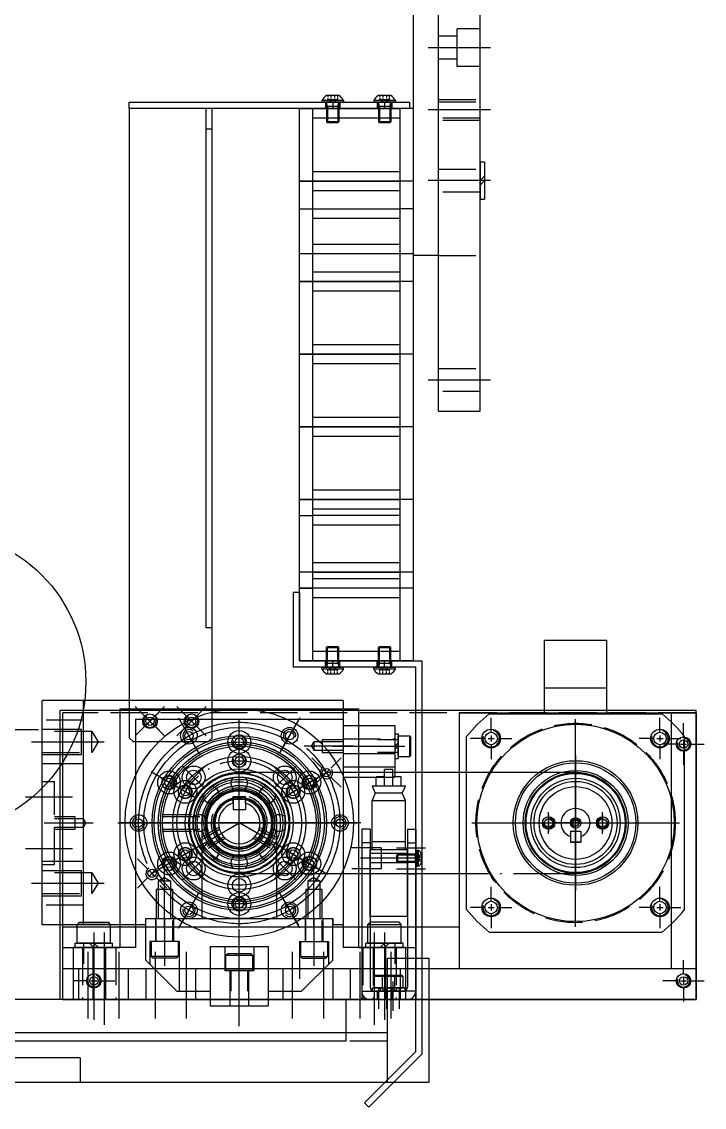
# Model space of a CAD drawing. Extents: x 109 to 2360, y -4282 to -2220.
# Drawn here: x 647 to 975, y -4211 to -3689 of the extents above; entities that cross this region are included whole.
import ezdxf

# ---------------------------------------------------------------- set-up
doc = ezdxf.new("R2010")
doc.units = 0
doc.header["$LTSCALE"] = 6
doc.header["$MEASUREMENT"] = 0
for name, pattern in [('CENTER', [22, 20, -1, 0, -1]), ('CENTERX2', [101.6, 63.5, -12.7, 12.7, -12.7]), ('DASHED', [4, 3, -1]), ('THIN', [200000, 200000, 0])]:
    doc.linetypes.add(name, pattern=pattern)
for name, color, linetype in [('032038A', 7, 'CONTINUOUS'), ('040871B', 10, 'CONTINUOUS'), ('080143', 6, 'CONTINUOUS'), ('081077B', 1, 'CONTINUOUS'), ('081078B', 10, 'CONTINUOUS'), ('081079B', 61, 'CONTINUOUS'), ('081080B', 8, 'CONTINUOUS'), ('081081', 6, 'CONTINUOUS'), ('082044A', 3, 'CONTINUOUS'), ('084013', 6, 'CONTINUOUS'), ('086012', 231, 'CONTINUOUS'), ('086032A', 10, 'CONTINUOUS'), ('086050C', 8, 'CONTINUOUS'), ('244029A', 2, 'CONTINUOUS'), ('334002', 1, 'CONTINUOUS'), ('334051', 6, 'CONTINUOUS'), ('344005-1', 9, 'CONTINUOUS'), ('346023B', 2, 'CONTINUOUS'), ('44005A', 1, 'CONTINUOUS'), ('46013', 9, 'CONTINUOUS'), ('54065A', 9, 'CONTINUOUS'), ('61061A', 4, 'CONTINUOUS'), ('MD01-TC40', 6, 'CONTINUOUS'), ('MJ07AC-M8', 5, 'CONTINUOUS'), ('MJ14-8X02', 5, 'CONTINUOUS'), ('MJ19-8X02A', 6, 'CONTINUOUS'), ('ML04-4X6000', 74, 'CONTINUOUS'), ('ML05-A3', 8, 'CONTINUOUS'), ('ML05-A5', 8, 'CONTINUOUS'), ('ML06-MSA1', 7, 'CONTINUOUS'), ('MS15-YSF30', 10, 'CONTINUOUS')]:
    doc.layers.add(name, color=color, linetype=linetype)

msp = doc.modelspace()

# ---------------------------------------------------------------- linework, layer by layer
at = {"layer": '032038A'}
for p, q in [((822.7, -4175.46), (382.7, -4175.46)), ((822.7, -4199.46), (822.7, -4175.46)), ((822.7, -4199.46), (382.7, -4199.46))]:
    msp.add_line(p, q, dxfattribs=at)
at = {"layer": '032038A', "linetype": 'DASHED'}
msp.add_line((822.7, -4179.46), (382.7, -4179.46), dxfattribs=at)
at = {"layer": '040871B', "linetype": 'CENTER'}
for p, q in [((751.36, -4124.46), (751.36, -4024.46)), ((727.4, -4060.63), (708.82, -4049.9)), ((775.31, -4060.63), (793.89, -4049.9)), ((727.4, -4088.29), (708.82, -4099.02)), ((775.31, -4088.29), (793.89, -4099.02))]:
    msp.add_line(p, q, dxfattribs=at)
at = {"layer": '040871B', "linetype": 'CONTINUOUS'}
msp.add_line((701.36, -4074.46), (801.36, -4074.46), dxfattribs=at)
for centre, radius in [((751.36, -4074.46), 46), ((751.36, -4035.46), 5.5), ((751.36, -4035.46), 3.5), ((751.36, -4074.46), 39), ((751.36, -4074.46), 32), ((717.58, -4054.96), 5.5), ((785.13, -4054.96), 5.5), ((717.58, -4054.96), 3.5), ((751.36, -4074.46), 22), ((785.13, -4054.96), 3.5), ((717.58, -4093.96), 5.5), ((717.58, -4093.96), 3.5), ((785.13, -4093.96), 5.5), ((785.13, -4093.96), 3.5), ((751.36, -4113.46), 5.5), ((751.36, -4113.46), 3.5)]:
    msp.add_circle(centre, radius, dxfattribs=at)
at = {"layer": '080143', "linetype": 'CONTINUOUS'}
for p, q in [((822.7, -4199.46), (822.7, -4139.46)), ((822.7, -4139.46), (842.7, -4139.46)), ((842.7, -4139.46), (842.7, -4199.46)), ((842.7, -4199.46), (822.7, -4199.46))]:
    msp.add_line(p, q, dxfattribs=at)
at = {"layer": '081077B', "linetype": 'CENTER'}
msp.add_lwpolyline([(751.36, -4098.72), (913.36, -4098.72, 1), (913.36, -4050.2), (751.36, -4050.2, 1)], format="xyb", close=True, dxfattribs=at)
at = {"layer": '081078B', "linetype": 'CONTINUOUS'}
msp.add_line((913.36, -4041.96), (913.36, -4106.96), dxfattribs=at)
at = {"layer": '081078B', "linetype": 'CENTER'}
for p, q in [((900.36, -4079.61), (900.36, -4069.31)), ((926.36, -4079.61), (926.36, -4069.31)), ((880.86, -4074.46), (945.86, -4074.46))]:
    msp.add_line(p, q, dxfattribs=at)
at = {"layer": '081078B', "linetype": 'CONTINUOUS'}
for centre, radius in [((913.36, -4074.46), 29), ((913.36, -4074.46), 25.27), ((913.36, -4074.46), 20), ((900.36, -4074.46), 3), ((913.36, -4074.46), 2.5), ((926.36, -4074.46), 3)]:
    msp.add_circle(centre, radius, dxfattribs=at)
at = {"layer": '081079B', "linetype": 'CONTINUOUS'}
for p, q in [((780.36, -3765.46), (780.36, -3730.46)), ((780.36, -3730.46), (786.86, -3730.46)), ((786.86, -3765.46), (786.86, -3730.46)), ((786.86, -3730.46), (828.86, -3730.46)), ((828.86, -3765.46), (828.86, -3730.46)), ((835.36, -3730.46), (828.86, -3730.46)), ((835.36, -3765.46), (835.36, -3730.46)), ((786.86, -3734.96), (828.86, -3734.96)), ((828.86, -3760.96), (786.86, -3760.96)), ((835.36, -3765.46), (780.36, -3765.46)), ((780.36, -3800.46), (780.36, -3765.46)), ((780.36, -3765.46), (786.86, -3765.46)), ((786.86, -3765.46), (828.86, -3765.46)), ((786.86, -3800.46), (786.86, -3765.46)), ((828.86, -3800.46), (828.86, -3765.46)), ((835.36, -3765.46), (828.86, -3765.46)), ((835.36, -3800.46), (835.36, -3765.46)), ((786.86, -3769.96), (828.86, -3769.96)), ((780.36, -3813.78), (780.36, -3778.78)), ((780.36, -3778.78), (786.86, -3778.78)), ((786.86, -3778.78), (828.86, -3778.78)), ((786.86, -3813.78), (786.86, -3778.78)), ((786.86, -3783.28), (828.86, -3783.28)), ((828.86, -3813.78), (828.86, -3778.78)), ((835.36, -3778.78), (828.86, -3778.78)), ((835.36, -3813.78), (835.36, -3778.78)), ((828.86, -3795.96), (786.86, -3795.96)), ((835.36, -3800.46), (780.36, -3800.46)), ((828.86, -3809.28), (786.86, -3809.28)), ((835.36, -3813.78), (780.36, -3813.78)), ((780.36, -3848.78), (780.36, -3813.78)), ((780.36, -3813.78), (786.86, -3813.78)), ((786.86, -3813.78), (828.86, -3813.78)), ((786.86, -3848.78), (786.86, -3813.78)), ((828.86, -3848.78), (828.86, -3813.78)), ((835.36, -3813.78), (828.86, -3813.78)), ((835.36, -3848.78), (835.36, -3813.78)), ((786.86, -3818.28), (828.86, -3818.28)), ((828.86, -3844.28), (786.86, -3844.28)), ((780.36, -3883.78), (780.36, -3848.78)), ((835.36, -3848.78), (780.36, -3848.78)), ((780.36, -3848.78), (786.86, -3848.78)), ((786.86, -3883.78), (786.86, -3848.78)), ((786.86, -3848.78), (828.86, -3848.78)), ((828.86, -3883.78), (828.86, -3848.78)), ((835.36, -3848.78), (828.86, -3848.78)), ((835.36, -3883.78), (835.36, -3848.78)), ((786.86, -3853.28), (828.86, -3853.28)), ((828.86, -3879.28), (786.86, -3879.28)), ((835.36, -3883.78), (780.36, -3883.78)), ((780.36, -3918.78), (780.36, -3883.78)), ((780.36, -3883.78), (786.86, -3883.78)), ((786.86, -3883.78), (828.86, -3883.78)), ((786.86, -3918.78), (786.86, -3883.78)), ((786.86, -3888.28), (828.86, -3888.28)), ((828.86, -3918.78), (828.86, -3883.78)), ((835.36, -3883.78), (828.86, -3883.78)), ((835.36, -3918.78), (835.36, -3883.78)), ((828.86, -3914.28), (786.86, -3914.28)), ((835.36, -3918.78), (780.36, -3918.78)), ((780.36, -3953.78), (780.36, -3918.78)), ((780.36, -3918.78), (786.86, -3918.78)), ((786.86, -3918.78), (828.86, -3918.78)), ((786.86, -3953.78), (786.86, -3918.78)), ((828.86, -3953.78), (828.86, -3918.78)), ((835.36, -3918.78), (828.86, -3918.78)), ((835.36, -3953.78), (835.36, -3918.78)), ((786.86, -3923.28), (828.86, -3923.28)), ((780.36, -3961.46), (780.36, -3926.46)), ((780.36, -3926.46), (786.86, -3926.46)), ((828.86, -3926.46), (786.86, -3926.46)), ((786.86, -3961.46), (786.86, -3926.46)), ((828.86, -3961.46), (828.86, -3926.46)), ((835.36, -3961.46), (835.36, -3926.46)), ((786.86, -3930.96), (828.86, -3930.96)), ((828.86, -3949.28), (786.86, -3949.28)), ((835.36, -3953.78), (780.36, -3953.78)), ((786.86, -3953.78), (828.86, -3953.78)), ((835.36, -3961.46), (780.36, -3961.46)), ((780.36, -3996.46), (780.36, -3961.46)), ((780.36, -3961.46), (786.86, -3961.46)), ((828.86, -3956.96), (786.86, -3956.96)), ((828.86, -3961.46), (786.86, -3961.46)), ((786.86, -3996.46), (786.86, -3961.46)), ((828.86, -3996.46), (828.86, -3961.46)), ((835.36, -3961.46), (828.86, -3961.46)), ((835.36, -3996.46), (835.36, -3961.46)), ((786.86, -3965.96), (828.86, -3965.96)), ((828.86, -3991.96), (786.86, -3991.96)), ((835.36, -3996.46), (780.36, -3996.46))]:
    msp.add_line(p, q, dxfattribs=at)
at = {"layer": '081080B', "linetype": 'CONTINUOUS'}
for p, q in [((751.36, -4056.46), (751.36, -4036.46)), ((724.13, -4047.24), (734.74, -4057.84)), ((767.97, -4047.24), (778.58, -4057.84)), ((724.13, -4091.08), (734.74, -4101.68)), ((767.97, -4091.08), (778.58, -4101.68)), ((751.36, -4112.46), (751.36, -4092.46))]:
    msp.add_line(p, q, dxfattribs=at)
at = {"layer": '081080B', "linetype": 'CENTER'}
for p, q in [((724.13, -4057.84), (734.74, -4047.24)), ((767.97, -4057.84), (778.58, -4047.24)), ((724.13, -4101.68), (734.74, -4091.08)), ((767.97, -4101.68), (778.58, -4091.08))]:
    msp.add_line(p, q, dxfattribs=at)
at = {"layer": '081080B', "linetype": 'CONTINUOUS'}
for centre, radius in [((751.36, -4074.46), 38), ((729.44, -4052.54), 5.5), ((729.44, -4052.54), 3.5), ((773.28, -4052.54), 5.5), ((773.28, -4052.54), 3.5), ((751.36, -4074.46), 18), ((729.44, -4096.38), 5.5), ((773.28, -4096.38), 5.5), ((729.44, -4096.38), 3.5), ((773.28, -4096.38), 3.5)]:
    msp.add_circle(centre, radius, dxfattribs=at)
at = {"layer": '081081', "linetype": 'CONTINUOUS'}
for p, q in [((835.36, -3801.2), (835.36, -3218.2)), ((847.36, -3876.2), (847.36, -3218.2)), ((867.36, -3876.2), (867.36, -3571.2)), ((867.36, -3756.2), (867.36, -3774.2)), ((867.36, -3756.2), (869.56, -3756.2)), ((869.56, -3756.2), (869.56, -3774.2)), ((869.56, -3763), (867.36, -3765.2)), ((869.56, -3765.2), (867.36, -3767.4)), ((867.36, -3774.2), (869.56, -3774.2)), ((847.36, -3801.2), (835.36, -3801.2)), ((847.36, -3876.2), (867.36, -3876.2))]:
    msp.add_line(p, q, dxfattribs=at)
at = {"layer": '081081', "linetype": 'DASHED'}
for p, q in [((856.36, -3710.2), (856.36, -3692.2)), ((867.36, -3692.2), (856.36, -3692.2)), ((856.36, -3695.7), (847.36, -3695.7)), ((856.36, -3706.7), (847.36, -3706.7)), ((867.36, -3710.2), (856.36, -3710.2)), ((847.36, -3726.2), (867.36, -3726.2)), ((847.36, -3727.2), (867.36, -3727.2)), ((867.36, -3735.2), (847.36, -3735.2)), ((867.36, -3736.2), (847.36, -3736.2)), ((847.36, -3759.7), (867.36, -3759.7)), ((867.36, -3770.7), (847.36, -3770.7)), ((847.36, -3801.2), (867.36, -3801.2)), ((847.36, -3855.7), (867.36, -3855.7)), ((867.36, -3866.7), (847.36, -3866.7))]:
    msp.add_line(p, q, dxfattribs=at)
at = {"layer": '081081', "linetype": 'CENTER'}
for p, q in [((872.36, -3701.2), (842.36, -3701.2)), ((872.36, -3731.2), (842.36, -3731.2)), ((872.36, -3765.2), (842.36, -3765.2)), ((872.36, -3861.2), (842.36, -3861.2))]:
    msp.add_line(p, q, dxfattribs=at)
at = {"layer": '082044A'}
for p, q in [((802.7, -4159.46), (402.7, -4159.46)), ((802.7, -4159.46), (802.7, -4179.46)), ((802.7, -4179.46), (402.7, -4179.46))]:
    msp.add_line(p, q, dxfattribs=at)
at = {"layer": '084013', "linetype": 'CONTINUOUS'}
for radius in [26, 21, 15.5, 12.5]:
    msp.add_circle((751.36, -4074.46), radius, dxfattribs=at)
for centre, start, end in [((751.36, -4055.21), 159.2991, 251.82), ((751.36, -4055.21), 288.18, 20.7009), ((737.74, -4060.85), 333.18, 65.7009), ((764.97, -4060.85), 114.2991, 206.82), ((737.74, -4060.85), 204.2991, 296.82), ((764.97, -4060.85), 243.18, 335.7009), ((732.11, -4074.46), 18.18, 110.7009), ((770.61, -4074.46), 69.2991, 161.82), ((732.11, -4074.46), 249.2991, 341.82), ((770.61, -4074.46), 198.18, 290.7009), ((737.74, -4088.07), 63.18, 155.7009), ((737.74, -4088.07), 294.2991, 26.82), ((764.97, -4088.07), 153.18, 245.7009), ((764.97, -4088.07), 24.2991, 116.82), ((751.36, -4093.71), 108.18, 200.7009), ((751.36, -4093.71), 339.2991, 71.82)]:
    msp.add_arc(centre, 4, start, end, dxfattribs=at)
at = {"layer": '086012', "linetype": 'CONTINUOUS'}
for p, q in [((971.36, -4020.26), (665.16, -4020.26)), ((665.16, -4159.46), (665.16, -4020.26)), ((666.36, -4159.46), (666.36, -4021.46)), ((971.36, -4159.46), (971.36, -4020.26)), ((971.36, -4159.46), (665.16, -4159.46))]:
    msp.add_line(p, q, dxfattribs=at)
at = {"layer": '086012', "linetype": 'DASHED'}
msp.add_line((971.36, -4021.46), (666.36, -4021.46), dxfattribs=at)
at = {"layer": '086012', "linetype": 'CONTINUOUS'}
for centre in [(965.36, -4036.46), (681.36, -4150.46), (965.36, -4150.46)]:
    msp.add_circle(centre, 3.5, dxfattribs=at)
at = {"layer": '086032A', "linetype": 'CONTINUOUS'}
for p, q in [((748.36, -4062.96), (748.36, -4067.96)), ((748.36, -4062.96), (754.36, -4062.96)), ((754.36, -4062.96), (754.36, -4067.96)), ((748.36, -4067.96), (754.36, -4067.96)), ((732.36, -4071.46), (714.48, -4071.46)), ((714.48, -4077.46), (732.36, -4077.46))]:
    msp.add_line(p, q, dxfattribs=at)
at = {"layer": '086032A', "linetype": 'DASHED'}
for p, q in [((728.36, -4070.46), (714.57, -4070.46)), ((714.57, -4078.46), (728.36, -4078.46))]:
    msp.add_line(p, q, dxfattribs=at)
at = {"layer": '086032A', "linetype": 'CENTER'}
msp.add_line((709.36, -4074.46), (739.36, -4074.46), dxfattribs=at)
at = {"layer": '086032A', "linetype": 'CONTINUOUS'}
for centre, radius in [((751.36, -4074.46), 37), ((751.36, -4044.46), 5.5), ((751.36, -4044.46), 3.3), ((725.37, -4059.46), 5.5), ((751.36, -4074.46), 24), ((777.34, -4059.46), 5.5), ((725.37, -4059.46), 3.3), ((751.36, -4074.46), 16), ((751.36, -4074.46), 16), ((777.34, -4059.46), 3.3), ((751.36, -4074.46), 12.5), ((725.37, -4089.46), 5.5), ((725.37, -4089.46), 3.3), ((777.34, -4089.46), 5.5), ((777.34, -4089.46), 3.3), ((751.36, -4104.46), 5.5), ((751.36, -4104.46), 3.3)]:
    msp.add_circle(centre, radius, dxfattribs=at)
at = {"layer": '086032A', "linetype": 'CENTER'}
msp.add_circle((751.36, -4074.46), 30, dxfattribs=at)
at = {"layer": '086032A', "linetype": 'CONTINUOUS'}
for radius, start, end in [(13.5, 161.3921, 69.2876), (10, 107.4576, 72.5424)]:
    msp.add_arc((751.36, -4074.46), radius, start, end, dxfattribs=at)
at = {"layer": '086032A'}
msp.add_arc((751.36, -4074.46), 11.75, 162.1286, 69.8845, dxfattribs=at)
at = {"layer": '086050C', "linetype": 'CONTINUOUS'}
for p, q in [((801.36, -4027.46), (826.36, -4027.46)), ((801.36, -4027.46), (801.36, -4052.46)), ((826.36, -4027.46), (826.36, -4052.46)), ((827.96, -4034.46), (817.96, -4034.46)), ((826.36, -4031.56), (826.36, -4043.36)), ((826.36, -4031.56), (827.96, -4031.56)), ((827.96, -4031.56), (827.96, -4043.36)), ((827.96, -4032.46), (833.46, -4032.46)), ((827.96, -4042.46), (827.96, -4032.46)), ((833.46, -4042.46), (833.46, -4032.46)), ((833.46, -4032.46), (833.96, -4032.96)), ((833.96, -4041.96), (833.96, -4032.96)), ((796.56, -4037.46), (831.16, -4037.46)), ((827.96, -4035.86), (826.36, -4037.46)), ((827.96, -4037.46), (826.36, -4039.06)), ((801.36, -4040.96), (826.36, -4040.96)), ((827.96, -4040.46), (817.96, -4040.46)), ((826.36, -4043.36), (827.96, -4043.36)), ((827.96, -4042.46), (833.46, -4042.46)), ((833.46, -4042.46), (833.96, -4041.96)), ((801.36, -4047.46), (826.36, -4047.46)), ((801.36, -4052.46), (826.36, -4052.46))]:
    msp.add_line(p, q, dxfattribs=at)
at = {"layer": '086050C', "linetype": 'DASHED'}
msp.add_line((801.36, -4033.96), (826.36, -4033.96), dxfattribs=at)
at = {"layer": '244029A', "linetype": 'CONTINUOUS'}
for p, q in [((701.36, -4024.46), (801.36, -4024.46)), ((701.36, -4024.46), (701.36, -4134.46)), ((801.36, -4024.46), (801.36, -4134.46)), ((780.48, -4057.65), (789.38, -4052.51)), ((722.24, -4091.27), (713.33, -4096.41)), ((701.36, -4134.46), (671.36, -4134.46)), ((671.36, -4134.46), (671.36, -4159.46)), ((680.86, -4134.46), (680.86, -4159.46)), ((831.36, -4134.46), (801.36, -4134.46)), ((821.86, -4134.46), (821.86, -4159.46)), ((831.36, -4134.46), (831.36, -4159.46)), ((831.36, -4159.46), (671.36, -4159.46))]:
    msp.add_line(p, q, dxfattribs=at)
at = {"layer": '244029A', "linetype": 'CENTER'}
for p, q in [((751.36, -4040.84), (751.36, -4030.55)), ((722.24, -4057.65), (713.33, -4052.51)), ((780.48, -4091.27), (789.38, -4096.41)), ((751.36, -4108.09), (751.36, -4118.37)), ((686.36, -4127.17), (686.36, -4171.62)), ((816.36, -4127.17), (816.36, -4171.62))]:
    msp.add_line(p, q, dxfattribs=at)
at = {"layer": '244029A', "linetype": 'DASHED'}
for p, q in [((691.86, -4134.46), (691.86, -4159.46)), ((810.86, -4134.46), (810.86, -4159.46))]:
    msp.add_line(p, q, dxfattribs=at)
at = {"layer": '244029A', "linetype": 'CONTINUOUS'}
for centre, radius in [((751.36, -4035.46), 2), ((751.36, -4074.46), 26), ((717.58, -4054.96), 2), ((785.13, -4054.96), 2), ((751.36, -4074.46), 18), ((717.58, -4093.96), 2), ((785.13, -4093.96), 2), ((751.36, -4113.46), 2)]:
    msp.add_circle(centre, radius, dxfattribs=at)
at = {"layer": '244029A', "linetype": 'CENTER'}
msp.add_circle((751.36, -4074.46), 39, dxfattribs=at)
at = {"layer": '244029A', "linetype": 'CONTINUOUS'}
for centre, start, end in [((751.36, -4035.46), 165.6912, 73.6916), ((717.58, -4054.96), 225.6912, 133.6916), ((785.13, -4054.96), 105.6912, 13.6916), ((717.58, -4093.96), 285.6912, 193.6916), ((785.13, -4093.96), 45.6912, 313.6916), ((751.36, -4113.46), 345.6912, 253.6916)]:
    msp.add_arc(centre, 3, start, end, dxfattribs=at)
at = {"layer": '334002', "linetype": 'CENTER'}
for p, q in [((913.36, -4101.96), (913.36, -4046.96)), ((900.36, -4070.35), (900.36, -4078.58)), ((926.36, -4070.35), (926.36, -4078.58))]:
    msp.add_line(p, q, dxfattribs=at)
at = {"layer": '334002', "linetype": 'CONTINUOUS'}
for p, q in [((885.86, -4074.46), (940.86, -4074.46)), ((910.86, -4081), (910.86, -4083.76)), ((915.86, -4081), (915.86, -4083.76)), ((910.86, -4083.76), (915.86, -4083.76))]:
    msp.add_line(p, q, dxfattribs=at)
for centre, radius in [((913.36, -4074.46), 24.26), ((913.36, -4074.46), 23.88), ((913.36, -4074.46), 20), ((900.36, -4074.46), 2), ((926.36, -4074.46), 2)]:
    msp.add_circle(centre, radius, dxfattribs=at)
for centre, radius, start, end in [((913.36, -4074.46), 7, 290.9248, 249.0752), ((900.36, -4074.46), 2.5, 166.5301, 73.1315), ((926.36, -4074.46), 2.5, 106.8685, 13.4699)]:
    msp.add_arc(centre, radius, start, end, dxfattribs=at)
at = {"layer": '334051', "linetype": 'CONTINUOUS'}
for p, q in [((825.36, -4048.66), (821.36, -4048.66)), ((821.36, -4056.66), (821.36, -4048.66)), ((825.36, -4056.66), (825.36, -4048.66)), ((821.36, -4052.16), (817.36, -4052.16)), ((817.36, -4056.66), (817.36, -4052.16)), ((829.36, -4052.16), (825.36, -4052.16)), ((829.36, -4056.66), (829.36, -4052.16)), ((815.36, -4056.66), (816.86, -4060.16)), ((831.36, -4056.66), (815.36, -4056.66)), ((816.86, -4060.16), (815.36, -4063.66)), ((829.86, -4060.16), (816.86, -4060.16)), ((829.86, -4060.16), (831.36, -4056.66)), ((831.36, -4063.66), (829.86, -4060.16)), ((815.36, -4063.66), (831.36, -4063.66)), ((815.36, -4087.46), (815.36, -4063.66)), ((831.36, -4087.46), (831.36, -4063.66)), ((810.36, -4077.46), (810.36, -4155.46)), ((814.36, -4077.46), (810.36, -4077.46)), ((814.36, -4077.46), (814.36, -4153.46)), ((832.36, -4077.46), (832.36, -4153.46)), ((832.36, -4077.46), (836.36, -4077.46)), ((836.36, -4077.46), (836.36, -4155.46)), ((831.36, -4083.46), (815.36, -4083.46)), ((819.65, -4086.46), (819.65, -4096.46)), ((814.36, -4119.46), (814.36, -4087.46)), ((832.36, -4087.46), (814.36, -4087.46)), ((827.26, -4089.96), (827.76, -4089.46)), ((827.26, -4092.96), (827.26, -4089.96)), ((836.26, -4089.96), (827.26, -4089.96)), ((827.76, -4093.46), (827.76, -4089.46)), ((837.26, -4089.46), (827.76, -4089.46)), ((832.36, -4119.46), (832.36, -4087.46)), ((836.26, -4093.46), (836.26, -4089.46)), ((837.26, -4089.46), (836.26, -4089.96)), ((836.36, -4087.66), (836.36, -4095.26)), ((836.36, -4087.66), (837.26, -4087.66)), ((837.26, -4090.56), (836.36, -4091.46)), ((837.26, -4091.46), (836.36, -4092.36)), ((838.06, -4092.9), (837.22, -4091.46)), ((837.26, -4087.66), (837.26, -4095.26)), ((837.26, -4095.21), (837.26, -4087.71)), ((837.66, -4087.71), (837.26, -4087.71)), ((837.66, -4095.21), (837.66, -4087.71)), ((837.66, -4092.96), (837.66, -4089.96)), ((838.06, -4091.08), (838.06, -4090.02)), ((838.06, -4091.78), (838.06, -4091.31)), ((838.06, -4092.9), (838.06, -4091.94)), ((839.36, -4092.04), (838.06, -4092.04)), ((839.36, -4090.02), (838.09, -4090.02)), ((839.36, -4093.46), (839.36, -4089.46)), ((819.65, -4096.46), (805.58, -4096.46)), ((832.36, -4093.71), (814.36, -4093.71)), ((827.06, -4096.46), (841.13, -4096.46)), ((836.26, -4092.96), (827.26, -4092.96)), ((827.76, -4093.46), (827.26, -4092.96)), ((837.26, -4093.46), (827.76, -4093.46)), ((836.26, -4092.96), (837.26, -4093.46)), ((836.36, -4095.26), (837.26, -4095.26)), ((837.66, -4095.21), (837.26, -4095.21)), ((814.36, -4098.96), (810.36, -4098.96)), ((832.36, -4098.96), (836.36, -4098.96)), ((832.36, -4119.46), (814.36, -4119.46)), ((816.36, -4148.36), (816.86, -4147.86)), ((826.36, -4148.36), (816.36, -4148.36)), ((816.36, -4153.86), (816.36, -4148.36)), ((825.86, -4147.86), (816.86, -4147.86)), ((820.36, -4148.36), (820.86, -4147.86)), ((830.36, -4148.36), (820.36, -4148.36)), ((820.36, -4153.86), (820.36, -4148.36)), ((829.86, -4147.86), (820.86, -4147.86)), ((826.36, -4148.36), (825.86, -4147.86)), ((826.36, -4153.86), (826.36, -4148.36)), ((830.36, -4148.36), (829.86, -4147.86)), ((830.36, -4153.86), (830.36, -4148.36)), ((815.46, -4153.86), (827.26, -4153.86)), ((815.46, -4155.46), (815.46, -4153.86)), ((826.36, -4153.86), (816.36, -4153.86)), ((818.36, -4153.86), (818.36, -4163.86)), ((819.46, -4153.86), (831.26, -4153.86)), ((819.46, -4155.46), (819.46, -4153.86)), ((819.76, -4153.86), (821.36, -4155.46)), ((830.36, -4153.86), (820.36, -4153.86)), ((821.36, -4153.86), (822.96, -4155.46)), ((822.36, -4153.86), (822.36, -4163.86)), ((823.76, -4153.86), (825.36, -4155.46)), ((824.36, -4153.86), (824.36, -4163.86)), ((825.36, -4153.86), (826.96, -4155.46)), ((827.26, -4155.46), (827.26, -4153.86)), ((828.36, -4153.86), (828.36, -4163.86)), ((831.26, -4155.46), (831.26, -4153.86)), ((810.36, -4155.46), (830.36, -4155.46)), ((810.36, -4155.46), (810.36, -4159.46)), ((810.36, -4159.46), (832.36, -4159.46)), ((836.36, -4159.46), (814.36, -4159.46)), ((815.46, -4155.46), (827.26, -4155.46)), ((836.36, -4155.46), (816.36, -4155.46)), ((819.46, -4155.46), (831.26, -4155.46)), ((821.86, -4155.46), (821.86, -4159.46)), ((824.86, -4155.46), (824.86, -4159.46)), ((836.36, -4155.46), (836.36, -4159.46))]:
    msp.add_line(p, q, dxfattribs=at)
at = {"layer": '334051', "linetype": 'CENTER'}
for p, q in [((819.65, -4086.46), (805.58, -4086.46)), ((827.06, -4086.46), (841.13, -4086.46)), ((836.3, -4091.46), (809.78, -4091.46)), ((821.36, -4150.73), (821.36, -4164.94)), ((825.36, -4150.73), (825.36, -4164.94))]:
    msp.add_line(p, q, dxfattribs=at)
at = {"layer": '334051', "linetype": 'DASHED'}
for p, q in [((814.36, -4083.96), (810.36, -4083.96)), ((832.36, -4083.96), (836.36, -4083.96)), ((832.36, -4089.21), (814.36, -4089.21)), ((837.22, -4091.46), (838.06, -4090.02)), ((839.36, -4090.88), (838.06, -4090.88)), ((839.36, -4092.9), (838.09, -4092.9)), ((817.86, -4155.46), (817.86, -4159.46)), ((828.86, -4155.46), (828.86, -4159.46))]:
    msp.add_line(p, q, dxfattribs=at)
at = {"layer": '334051', "linetype": 'CONTINUOUS'}
for centre, radius, start, end in [((835.55, -4091.46), 4.3, 27.6991, 60.6399), ((835.55, -4091.46), 4.3, 299.3601, 332.3009), ((816.36, -4153.46), 2, 180, 270), ((830.36, -4153.46), 2, 270, 0), ((814.36, -4155.46), 4, 180, 270), ((832.36, -4155.46), 4, 270, 0)]:
    msp.add_arc(centre, radius, start, end, dxfattribs=at)
at = {"layer": '344005-1', "linetype": 'CONTINUOUS'}
for p, q in [((693.86, -4019.46), (808.86, -4019.46)), ((693.86, -4019.46), (693.86, -4134.46)), ((780.61, -4023.8), (770.61, -4041.12)), ((808.86, -4019.46), (808.86, -4134.46)), ((692.86, -4074.46), (712.86, -4074.46)), ((798.86, -4074.46), (703.86, -4074.46)), ((722.11, -4125.12), (732.11, -4107.8)), ((673.36, -4123.26), (674.36, -4122.26)), ((689.36, -4123.26), (673.36, -4123.26)), ((673.36, -4132.26), (673.36, -4123.26)), ((674.36, -4122.26), (688.36, -4122.26)), ((689.36, -4123.26), (688.36, -4122.26)), ((689.36, -4132.26), (689.36, -4123.26)), ((813.36, -4123.26), (814.36, -4122.26)), ((813.36, -4132.26), (813.36, -4123.26)), ((813.36, -4123.26), (829.36, -4123.26)), ((828.36, -4122.26), (814.36, -4122.26)), ((829.36, -4123.26), (828.36, -4122.26)), ((829.36, -4132.26), (829.36, -4123.26)), ((821.36, -4127.13), (821.36, -4169.28)), ((672.36, -4132.26), (690.36, -4132.26)), ((672.36, -4134.46), (672.36, -4132.26)), ((689.36, -4132.26), (673.36, -4132.26)), ((676.36, -4132.26), (676.36, -4142.26)), ((679.16, -4132.26), (681.36, -4134.46)), ((681.36, -4132.26), (683.56, -4134.46)), ((686.36, -4132.26), (686.36, -4142.26)), ((690.36, -4134.46), (690.36, -4132.26)), ((830.36, -4132.26), (812.36, -4132.26)), ((812.36, -4134.46), (812.36, -4132.26)), ((813.36, -4132.26), (829.36, -4132.26)), ((816.36, -4132.26), (816.36, -4142.26)), ((821.36, -4132.26), (819.16, -4134.46)), ((823.56, -4132.26), (821.36, -4134.46)), ((826.36, -4132.26), (826.36, -4142.26)), ((830.36, -4134.46), (830.36, -4132.26)), ((666.36, -4134.46), (693.86, -4134.46)), ((666.36, -4159.46), (666.36, -4134.46)), ((672.36, -4134.46), (690.36, -4134.46)), ((686.86, -4134.46), (686.86, -4159.46)), ((808.86, -4134.46), (836.36, -4134.46)), ((830.36, -4134.46), (812.36, -4134.46)), ((836.36, -4159.46), (836.36, -4134.46)), ((666.36, -4159.46), (836.36, -4159.46)), ((666.36, -4159.46), (836.36, -4159.46))]:
    msp.add_line(p, q, dxfattribs=at)
at = {"layer": '344005-1', "linetype": 'CENTER'}
for p, q in [((722.11, -4023.8), (732.11, -4041.12)), ((751.36, -4121.96), (751.36, -4026.96)), ((809.86, -4074.46), (789.86, -4074.46)), ((780.61, -4125.12), (770.61, -4107.8))]:
    msp.add_line(p, q, dxfattribs=at)
at = {"layer": '344005-1', "linetype": 'CENTERX2'}
msp.add_line((681.36, -4127.13), (681.36, -4169.28), dxfattribs=at)
at = {"layer": '344005-1', "linetype": 'DASHED'}
for p, q in [((675.86, -4134.46), (675.86, -4159.46)), ((815.86, -4134.46), (815.86, -4159.46)), ((826.86, -4134.46), (826.86, -4159.46))]:
    msp.add_line(p, q, dxfattribs=at)
at = {"layer": '344005-1', "linetype": 'CENTER'}
msp.add_circle((751.36, -4074.46), 48.5, dxfattribs=at)
at = {"layer": '344005-1', "linetype": 'CONTINUOUS'}
for centre, radius in [((751.36, -4074.46), 42), ((727.11, -4032.46), 2), ((775.61, -4032.46), 2), ((702.86, -4074.46), 2), ((799.86, -4074.46), 2), ((727.11, -4116.46), 2), ((775.61, -4116.46), 2)]:
    msp.add_circle(centre, radius, dxfattribs=at)
for centre, start, end in [((727.11, -4032.46), 46.3084, 314.3088), ((775.61, -4032.46), 346.3084, 254.3088), ((702.86, -4074.46), 106.3084, 14.3088), ((799.86, -4074.46), 286.3084, 194.3088), ((727.11, -4116.46), 166.3084, 74.3088), ((775.61, -4116.46), 226.3084, 134.3088)]:
    msp.add_arc(centre, 3, start, end, dxfattribs=at)
at = {"layer": '346023B', "linetype": 'CONTINUOUS'}
for p, q in [((801.36, -4015.46), (656.36, -4015.46)), ((656.36, -4123.46), (656.36, -4015.46)), ((676.36, -4123.46), (676.36, -4015.46)), ((706.23, -4023.34), (701.28, -4018.39)), ((710.48, -4023.34), (715.43, -4018.39)), ((726.23, -4023.34), (721.28, -4018.39)), ((730.48, -4023.34), (735.43, -4018.39)), ((801.36, -4015.46), (801.36, -4123.46)), ((675.36, -4029.46), (656.36, -4029.46)), ((675.36, -4041.46), (675.36, -4029.46)), ((706.23, -4027.58), (701.28, -4032.53)), ((707.29, -4024.4), (709.42, -4026.52)), ((709.42, -4024.4), (707.29, -4026.52)), ((710.48, -4027.58), (715.43, -4032.53)), ((726.23, -4027.58), (721.28, -4032.53)), ((727.29, -4024.4), (729.42, -4026.52)), ((729.42, -4024.4), (727.29, -4026.52)), ((730.48, -4027.58), (735.43, -4032.53)), ((680.36, -4040.46), (680.36, -4030.46)), ((801.36, -4034.46), (791.36, -4034.46)), ((683.36, -4035.46), (680.36, -4040.46)), ((806.36, -4037.46), (782.64, -4037.46)), ((786.2, -4037.46), (787.36, -4035.46)), ((801.36, -4035.46), (787.36, -4035.46)), ((656.36, -4041.46), (675.36, -4041.46)), ((791.36, -4040.46), (801.36, -4040.46)), ((676.36, -4045.96), (656.36, -4045.96)), ((730.57, -4062.46), (721.02, -4056.95)), ((772.14, -4062.46), (781.69, -4056.95)), ((670.97, -4061.96), (648.46, -4061.96)), ((748.36, -4061.66), (754.36, -4061.66)), ((748.36, -4064.92), (748.36, -4061.66)), ((754.36, -4064.92), (754.36, -4061.66)), ((657.36, -4074.46), (681.07, -4074.46)), ((672.36, -4071.46), (662.36, -4071.46)), ((672.36, -4077.46), (672.36, -4071.46)), ((677.51, -4074.46), (676.36, -4072.46)), ((733.36, -4074.46), (733.36, -4120.46)), ((769.36, -4074.46), (769.36, -4120.46)), ((662.36, -4077.46), (672.36, -4077.46)), ((741.59, -4076.63), (733.4, -4081.36)), ((735.9, -4085.69), (743.87, -4081.09)), ((761.12, -4076.63), (769.31, -4081.36)), ((730.57, -4086.46), (721.02, -4091.98)), ((766.31, -4086.56), (758.12, -4081.83)), ((772.14, -4086.46), (781.69, -4091.98)), ((670.97, -4086.96), (648.46, -4086.96)), ((676.36, -4092.96), (656.36, -4092.96)), ((675.36, -4097.46), (656.36, -4097.46)), ((675.36, -4109.46), (675.36, -4097.46)), ((712.36, -4102.46), (712.36, -4120.46)), ((718.36, -4102.46), (712.36, -4102.46)), ((787.36, -4100.73), (784.36, -4102.46)), ((790.36, -4102.46), (784.36, -4102.46)), ((784.36, -4102.46), (784.36, -4120.46)), ((683.36, -4103.46), (680.36, -4108.46)), ((719.36, -4106.46), (711.36, -4106.46)), ((719.36, -4120.46), (719.36, -4106.46)), ((783.36, -4106.46), (783.36, -4120.46)), ((791.36, -4120.46), (791.36, -4106.46)), ((656.36, -4109.46), (675.36, -4109.46)), ((701.36, -4123.46), (656.36, -4123.46)), ((706.36, -4123.46), (701.36, -4123.46)), ((706.36, -4120.46), (733.36, -4120.46)), ((706.36, -4123.46), (706.36, -4120.46)), ((769.36, -4120.46), (796.36, -4120.46)), ((796.36, -4120.46), (796.36, -4123.46)), ((801.36, -4123.46), (796.36, -4123.46))]:
    msp.add_line(p, q, dxfattribs=at)
at = {"layer": '346023B', "linetype": 'DASHED'}
for p, q in [((676.36, -4024.96), (656.36, -4024.96)), ((680.36, -4030.46), (656.36, -4030.46)), ((680.36, -4030.46), (683.36, -4035.46)), ((791.36, -4034.46), (791.36, -4040.46)), ((786.2, -4037.46), (787.36, -4039.46)), ((787.36, -4035.46), (787.36, -4039.46)), ((787.36, -4039.46), (801.36, -4039.46)), ((656.36, -4040.46), (680.36, -4040.46)), ((656.36, -4054.46), (662.36, -4054.46)), ((662.36, -4094.46), (662.36, -4054.46)), ((676.36, -4072.46), (662.36, -4072.46)), ((662.36, -4076.46), (676.36, -4076.46)), ((676.36, -4076.46), (676.36, -4072.46)), ((677.51, -4074.46), (676.36, -4076.46)), ((741.87, -4077.63), (733.9, -4082.23)), ((766.81, -4085.69), (758.84, -4081.09)), ((760.84, -4077.63), (768.81, -4082.23)), ((736.4, -4086.56), (744.59, -4081.83)), ((656.36, -4094.46), (662.36, -4094.46)), ((680.36, -4098.46), (656.36, -4098.46)), ((680.36, -4098.46), (683.36, -4103.46)), ((680.36, -4108.46), (680.36, -4098.46)), ((715.36, -4100.73), (712.36, -4102.46)), ((715.36, -4100.73), (718.36, -4102.46)), ((718.36, -4120.46), (718.36, -4102.46)), ((787.36, -4100.73), (790.36, -4102.46)), ((790.36, -4120.46), (790.36, -4102.46)), ((711.36, -4106.46), (711.36, -4120.46)), ((791.36, -4106.46), (783.36, -4106.46)), ((656.36, -4108.46), (680.36, -4108.46)), ((676.36, -4113.96), (656.36, -4113.96))]:
    msp.add_line(p, q, dxfattribs=at)
at = {"layer": '346023B', "linetype": 'CENTER'}
for p, q in [((651.36, -4035.46), (686.36, -4035.46)), ((751.36, -4050.46), (751.36, -4039.43)), ((730.57, -4086.46), (751.11, -4074.6)), ((772.14, -4086.46), (751.6, -4074.6)), ((715.36, -4125.46), (715.36, -4095.46)), ((787.36, -4125.46), (787.36, -4095.46)), ((651.36, -4103.46), (686.36, -4103.46))]:
    msp.add_line(p, q, dxfattribs=at)
at = {"layer": '346023B', "linetype": 'CONTINUOUS'}
for centre, radius in [((708.36, -4025.46), 2), ((728.36, -4025.46), 2), ((751.36, -4044.46), 2), ((751.36, -4074.46), 23.88), ((751.11, -4074.6), 20), ((725.37, -4059.46), 2), ((777.34, -4059.46), 2), ((725.37, -4089.46), 2), ((777.34, -4089.46), 2)]:
    msp.add_circle(centre, radius, dxfattribs=at)
at = {"layer": '346023B', "linetype": 'CENTER'}
for radius in [30, 24.26]:
    msp.add_circle((751.36, -4074.46), radius, dxfattribs=at)
at = {"layer": '346023B', "linetype": 'CONTINUOUS'}
for centre, radius, start, end in [((708.36, -4025.46), 3, 120.6912, 28.6916), ((728.36, -4025.46), 3, 120.6912, 28.6916), ((751.36, -4044.46), 3, 165.6912, 73.6916), ((751.36, -4074.46), 24, 318.5904, 221.4096), ((725.37, -4059.46), 3, 225.6912, 133.6916), ((751.36, -4074.46), 18, 0, 180), ((777.34, -4059.46), 3, 105.6912, 13.6916), ((751.36, -4074.46), 10, 107.4576, 72.5424), ((725.37, -4089.46), 3, 285.6912, 193.6916), ((777.34, -4089.46), 3, 45.6912, 313.6916)]:
    msp.add_arc(centre, radius, start, end, dxfattribs=at)
at = {"layer": '44005A', "linetype": 'CONTINUOUS'}
for p, q in [((777.36, -3963.46), (777.36, -3999.46)), ((780.36, -3963.46), (777.36, -3963.46)), ((780.36, -3963.46), (780.36, -3996.46)), ((780.36, -3996.46), (839.36, -3996.46)), ((792.86, -3999.46), (792.86, -3996.46)), ((796.36, -3999.46), (796.36, -3996.46)), ((799.86, -3999.46), (799.86, -3996.46)), ((817.86, -3999.46), (817.86, -3996.46)), ((821.36, -3999.46), (821.36, -3996.46)), ((824.86, -3999.46), (824.86, -3996.46)), ((839.36, -3996.46), (839.36, -4185.7)), ((836.36, -3999.46), (777.36, -3999.46)), ((836.36, -4184.46), (836.36, -3999.46)), ((836.36, -4184.46), (811.61, -4209.21)), ((813.73, -4211.33), (839.36, -4185.7)), ((811.61, -4209.21), (813.73, -4211.33))]:
    msp.add_line(p, q, dxfattribs=at)
at = {"layer": '46013', "linetype": 'CONTINUOUS'}
for p, q in [((913.36, -4041.96), (913.36, -4106.96)), ((880.86, -4074.46), (945.86, -4074.46))]:
    msp.add_line(p, q, dxfattribs=at)
for radius in [29, 25.27, 20]:
    msp.add_circle((913.36, -4074.46), radius, dxfattribs=at)
at = {"layer": '54065A', "linetype": 'CONTINUOUS'}
for p, q in [((857.36, -4021.46), (971.36, -4021.46)), ((857.36, -4021.46), (857.36, -4144.46)), ((872.7, -4030.8), (872.7, -4023.8)), ((954.01, -4030.8), (954.01, -4023.8)), ((959.36, -4021.46), (959.36, -4144.46)), ((971.36, -4021.46), (971.36, -4159.46)), ((965.36, -4033.46), (965.36, -4026.46)), ((869.7, -4033.8), (862.7, -4033.8)), ((871.2, -4033.8), (874.2, -4033.8)), ((872.7, -4032.3), (872.7, -4035.3)), ((875.7, -4033.8), (882.7, -4033.8)), ((951.01, -4033.8), (944.01, -4033.8)), ((952.51, -4033.8), (955.51, -4033.8)), ((954.01, -4032.3), (954.01, -4035.3)), ((957.01, -4033.8), (964.01, -4033.8)), ((872.7, -4036.8), (872.7, -4043.8)), ((954.01, -4036.8), (954.01, -4043.8)), ((962.36, -4036.46), (955.36, -4036.46)), ((963.86, -4036.46), (966.86, -4036.46)), ((965.36, -4034.96), (965.36, -4037.96)), ((965.36, -4039.46), (965.36, -4046.46)), ((968.36, -4036.46), (975.36, -4036.46)), ((863.36, -4074.46), (963.36, -4074.46)), ((872.7, -4112.12), (872.7, -4105.12)), ((954.01, -4112.12), (954.01, -4105.12)), ((869.7, -4115.12), (862.7, -4115.12)), ((871.2, -4115.12), (874.2, -4115.12)), ((872.7, -4113.62), (872.7, -4116.62)), ((872.7, -4118.12), (872.7, -4125.12)), ((875.7, -4115.12), (882.7, -4115.12)), ((951.01, -4115.12), (944.01, -4115.12)), ((952.51, -4115.12), (955.51, -4115.12)), ((954.01, -4113.62), (954.01, -4116.62)), ((954.01, -4118.12), (954.01, -4125.12)), ((957.01, -4115.12), (964.01, -4115.12)), ((666.36, -4124.46), (857.36, -4124.46)), ((666.36, -4159.46), (666.36, -4124.46)), ((693.36, -4136.47), (693.36, -4168.56)), ((725.86, -4136.47), (725.86, -4168.56)), ((791.86, -4136.47), (791.86, -4168.56)), ((809.36, -4136.47), (809.36, -4168.56)), ((681.36, -4147.46), (681.36, -4140.46)), ((965.36, -4147.46), (965.36, -4140.46)), ((666.36, -4144.46), (971.36, -4144.46)), ((673.86, -4144.46), (673.86, -4159.46)), ((681.36, -4148.96), (681.36, -4151.96)), ((697.86, -4144.46), (697.86, -4159.46)), ((772.36, -4144.46), (772.36, -4159.46)), ((804.86, -4144.46), (804.86, -4159.46)), ((828.86, -4144.46), (828.86, -4159.46)), ((965.36, -4148.96), (965.36, -4151.96)), ((678.36, -4150.46), (671.36, -4150.46)), ((679.86, -4150.46), (682.86, -4150.46)), ((681.36, -4153.46), (681.36, -4160.46)), ((684.36, -4150.46), (691.36, -4150.46)), ((962.36, -4150.46), (955.36, -4150.46)), ((963.86, -4150.46), (966.86, -4150.46)), ((965.36, -4153.46), (965.36, -4160.46)), ((968.36, -4150.46), (975.36, -4150.46)), ((666.36, -4159.46), (971.36, -4159.46))]:
    msp.add_line(p, q, dxfattribs=at)
at = {"layer": '54065A', "linetype": 'CENTER'}
for p, q in [((913.36, -4124.46), (913.36, -4024.46)), ((678.36, -4136.47), (678.36, -4168.56)), ((710.86, -4136.47), (710.86, -4168.56)), ((776.86, -4136.47), (776.86, -4168.56)), ((824.36, -4136.47), (824.36, -4168.56))]:
    msp.add_line(p, q, dxfattribs=at)
at = {"layer": '54065A', "linetype": 'DASHED'}
for p, q in [((706.36, -4144.46), (706.36, -4159.46)), ((730.36, -4144.46), (730.36, -4159.46)), ((796.36, -4144.46), (796.36, -4159.46))]:
    msp.add_line(p, q, dxfattribs=at)
msp.add_circle((913.36, -4074.46), 48, dxfattribs=at)
at = {"layer": '54065A', "linetype": 'CONTINUOUS'}
for centre, radius in [((872.7, -4033.8), 3), ((954.01, -4033.8), 3), ((965.36, -4036.46), 2), ((913.36, -4074.46), 30), ((872.7, -4115.12), 3), ((954.01, -4115.12), 3), ((681.36, -4150.46), 2), ((965.36, -4150.46), 2)]:
    msp.add_circle(centre, radius, dxfattribs=at)
for centre, radius, start, end in [((872.7, -4033.8), 4, 166.4874, 74.7163), ((954.01, -4033.8), 4, 166.4874, 74.7163), ((965.36, -4036.46), 3, 165.6912, 73.6916), ((872.7, -4115.12), 4, 166.4874, 74.7163), ((954.01, -4115.12), 4, 166.4874, 74.7163), ((681.36, -4150.46), 3, 165.6912, 73.6916), ((965.36, -4150.46), 3, 165.6912, 73.6916)]:
    msp.add_arc(centre, radius, start, end, dxfattribs=at)
at = {"layer": '61061A', "linetype": 'CONTINUOUS'}
for p, q in [((898.36, -3986.46), (928.36, -3986.46)), ((898.36, -4021.96), (898.36, -3986.46)), ((928.36, -4021.96), (928.36, -3986.46)), ((898.36, -4009.46), (928.36, -4009.46)), ((871.73, -4021.96), (954.98, -4021.96)), ((860.86, -4116.09), (860.86, -4032.83)), ((965.86, -4116.09), (965.86, -4032.83)), ((913.36, -4071.46), (913.36, -4064.46)), ((910.36, -4074.46), (903.36, -4074.46)), ((914.86, -4074.46), (911.86, -4074.46)), ((913.36, -4075.96), (913.36, -4072.96)), ((916.36, -4074.46), (923.36, -4074.46)), ((910.86, -4078.46), (910.86, -4083.46)), ((910.86, -4078.46), (915.86, -4078.46)), ((913.36, -4077.46), (913.36, -4084.46)), ((915.86, -4078.46), (915.86, -4083.46)), ((910.86, -4083.46), (915.86, -4083.46)), ((871.73, -4126.96), (954.98, -4126.96))]:
    msp.add_line(p, q, dxfattribs=at)
for centre, radius in [((913.36, -4074.46), 47.5), ((872.7, -4033.8), 4.5), ((954.01, -4033.8), 4.5), ((913.36, -4074.46), 21.5), ((913.36, -4074.46), 17.5), ((913.36, -4074.46), 1.5), ((872.7, -4115.12), 4.5), ((954.01, -4115.12), 4.5)]:
    msp.add_circle(centre, radius, dxfattribs=at)
for radius, start, end in [(67, 128.4103, 141.5897), (67, 38.4103, 51.5897), (7, 290.9248, 249.0752), (2, 347.4382, 180), (2, 180, 255.0099), (67, 218.4103, 231.5897), (67, 308.4103, 321.5897)]:
    msp.add_arc((913.36, -4074.46), radius, start, end, dxfattribs=at)
at = {"layer": 'MD01-TC40', "linetype": 'CONTINUOUS'}
for p, q in [((731.32, -4039.76), (722.89, -4025.16)), ((791.24, -4048.09), (786.29, -4043.14)), ((795.48, -4048.09), (800.43, -4043.14)), ((792.3, -4049.15), (794.42, -4051.27)), ((794.42, -4049.15), (792.3, -4051.27)), ((791.24, -4052.33), (786.29, -4057.28)), ((795.48, -4052.33), (800.43, -4057.28)), ((791.43, -4074.46), (808.28, -4074.46)), ((707.23, -4096.59), (702.28, -4091.64)), ((711.47, -4096.59), (716.42, -4091.64)), ((707.23, -4100.83), (702.28, -4105.78)), ((708.29, -4097.65), (710.41, -4099.77)), ((710.41, -4097.65), (708.29, -4099.77)), ((711.47, -4100.83), (716.42, -4105.78))]:
    msp.add_line(p, q, dxfattribs=at)
at = {"layer": 'MD01-TC40', "linetype": 'CENTER'}
for p, q in [((771.39, -4039.76), (779.82, -4025.16)), ((711.28, -4074.46), (694.43, -4074.46)), ((731.32, -4109.16), (722.89, -4123.76)), ((771.39, -4109.16), (779.82, -4123.76))]:
    msp.add_line(p, q, dxfattribs=at)
at = {"layer": 'MD01-TC40', "linetype": 'CONTINUOUS'}
for centre, radius in [((751.36, -4074.46), 55), ((727.11, -4032.46), 4), ((775.61, -4032.46), 4), ((751.36, -4074.46), 41), ((751.36, -4074.46), 26), ((793.36, -4050.21), 2), ((702.86, -4074.46), 4), ((799.86, -4074.46), 4), ((709.35, -4098.71), 2), ((727.11, -4116.46), 4), ((775.61, -4116.46), 4)]:
    msp.add_circle(centre, radius, dxfattribs=at)
at = {"layer": 'MD01-TC40', "linetype": 'CENTER'}
msp.add_circle((751.36, -4074.46), 48.5, dxfattribs=at)
at = {"layer": 'MD01-TC40', "linetype": 'CONTINUOUS'}
for centre in [(793.36, -4050.21), (709.35, -4098.71)]:
    msp.add_arc(centre, 3, 120.6912, 28.6916, dxfattribs=at)
at = {"layer": 'MJ07AC-M8', "linetype": 'CONTINUOUS'}
for radius in [17, 11.95]:
    msp.add_circle((751.36, -4074.46), radius, dxfattribs=at)
at = {"layer": 'MJ14-8X02', "linetype": 'CONTINUOUS'}
for p, q in [((674.7, -4187.46), (568.7, -4187.46)), ((674.7, -4187.46), (674.7, -4199.46)), ((674.7, -4199.46), (568.7, -4199.46))]:
    msp.add_line(p, q, dxfattribs=at)
at = {"layer": 'MJ19-8X02A', "linetype": 'CONTINUOUS'}
msp.add_circle((604.7, -4006.46), 72.77, dxfattribs=at)
at = {"layer": 'ML04-4X6000', "linetype": 'CENTER'}
msp.add_line((142.7, -4029.46), (654.7, -4029.46), dxfattribs=at)
at = {"layer": 'ML05-A3', "linetype": 'CONTINUOUS'}
for p, q in [((706.36, -4120.46), (796.36, -4120.46)), ((706.36, -4140.46), (706.36, -4120.46)), ((711.06, -4120.46), (711.06, -4131.46)), ((711.36, -4131.46), (711.36, -4121.46)), ((719.36, -4131.46), (719.36, -4121.46)), ((783.06, -4120.46), (783.06, -4131.46)), ((783.36, -4131.46), (783.36, -4121.46)), ((787.36, -4120.46), (787.36, -4143.29)), ((791.36, -4131.46), (791.36, -4121.46)), ((791.66, -4120.46), (791.66, -4131.46)), ((796.36, -4140.46), (796.36, -4120.46)), ((721.86, -4131.46), (708.86, -4131.46)), ((708.86, -4131.46), (708.86, -4138.66)), ((721.86, -4131.46), (721.86, -4138.66)), ((722.36, -4131.46), (722.36, -4155.46)), ((737.36, -4133.96), (765.36, -4133.96)), ((737.36, -4133.96), (737.36, -4162.46)), ((744.36, -4133.96), (744.36, -4145.46)), ((758.36, -4133.96), (758.36, -4145.46)), ((765.36, -4133.96), (765.36, -4162.46)), ((780.86, -4131.46), (793.86, -4131.46)), ((780.86, -4131.46), (780.86, -4138.66)), ((793.86, -4131.46), (793.86, -4138.66)), ((721.86, -4138.66), (708.86, -4138.66)), ((708.86, -4138.66), (709.66, -4139.46)), ((721.86, -4138.66), (721.06, -4139.46)), ((744.86, -4138.26), (745.66, -4137.46)), ((744.86, -4145.46), (744.86, -4138.26)), ((757.86, -4138.26), (744.86, -4138.26)), ((757.06, -4137.46), (745.66, -4137.46)), ((757.86, -4138.26), (757.06, -4137.46)), ((757.86, -4145.46), (757.86, -4138.26)), ((780.86, -4138.66), (793.86, -4138.66)), ((780.86, -4138.66), (781.66, -4139.46)), ((793.86, -4138.66), (793.06, -4139.46)), ((706.36, -4140.46), (721.36, -4155.46)), ((721.06, -4139.46), (709.66, -4139.46)), ((796.36, -4140.46), (781.36, -4155.46)), ((781.66, -4139.46), (793.06, -4139.46)), ((744.36, -4145.46), (758.36, -4145.46)), ((757.86, -4145.46), (744.86, -4145.46)), ((746.86, -4145.46), (746.86, -4162.46)), ((747.36, -4145.46), (747.36, -4155.46)), ((755.36, -4145.46), (755.36, -4155.46)), ((755.86, -4145.46), (755.86, -4162.46)), ((721.36, -4155.46), (737.36, -4155.46)), ((765.36, -4155.46), (781.36, -4155.46)), ((737.36, -4162.46), (765.36, -4162.46))]:
    msp.add_line(p, q, dxfattribs=at)
at = {"layer": 'ML05-A3', "linetype": 'CENTER'}
for p, q in [((715.36, -4120.46), (715.36, -4143.29)), ((751.36, -4172.21), (751.36, -4125.53))]:
    msp.add_line(p, q, dxfattribs=at)
at = {"layer": 'ML05-A3', "linetype": 'DASHED'}
for p, q in [((719.66, -4120.46), (719.66, -4131.46)), ((722.36, -4131.46), (708.36, -4131.46)), ((708.36, -4131.46), (708.36, -4142.46)), ((780.36, -4131.46), (794.36, -4131.46)), ((780.36, -4131.46), (780.36, -4155.46)), ((794.36, -4131.46), (794.36, -4142.46))]:
    msp.add_line(p, q, dxfattribs=at)
at = {"layer": 'ML05-A5', "linetype": 'CONTINUOUS'}
for radius in [21, 15.95, 11.75]:
    msp.add_circle((751.36, -4074.46), radius, dxfattribs=at)
at = {"layer": 'ML05-A5', "linetype": 'THIN'}
msp.add_arc((751.36, -4074.46), 12.5, 168.917, 68.081, dxfattribs=at)
at = {"layer": 'ML06-MSA1', "linetype": 'CONTINUOUS'}
for radius in [26, 22.25, 16.25, 12.5]:
    msp.add_circle((751.36, -4074.46), radius, dxfattribs=at)
for centre, start, end in [((751.36, -4055.21), 135.2072, 232.6982), ((751.36, -4055.21), 307.3018, 44.7928), ((737.74, -4060.85), 352.3018, 89.7928), ((764.97, -4060.85), 90.2072, 187.6982), ((737.74, -4060.85), 180.2072, 277.6982), ((764.97, -4060.85), 262.3018, 359.7928), ((732.11, -4074.46), 37.3018, 134.7928), ((770.61, -4074.46), 45.2072, 142.6982), ((732.11, -4074.46), 225.2072, 322.6982), ((770.61, -4074.46), 217.3018, 314.7928), ((737.74, -4088.07), 82.3018, 179.7928), ((764.97, -4088.07), 0.2072, 97.6982), ((737.74, -4088.07), 270.2072, 7.6982), ((751.36, -4093.71), 127.3018, 224.7928), ((751.36, -4093.71), 315.2072, 52.6982), ((764.97, -4088.07), 172.3018, 269.7928)]:
    msp.add_arc(centre, 4, start, end, dxfattribs=at)
at = {"layer": 'MS15-YSF30', "linetype": 'CONTINUOUS'}
for p, q in [((799.36, -3724.26), (793.36, -3724.26)), ((794.04, -3724.26), (794.04, -3725.1)), ((794.04, -3725.43), (794.04, -3726.34)), ((796.36, -3727.67), (794.04, -3726.34)), ((798.61, -3726.34), (794.04, -3726.34)), ((795.49, -3724.26), (795.49, -3725.26)), ((795.49, -3725.59), (795.49, -3726.34)), ((797.22, -3724.26), (797.22, -3725.26)), ((797.22, -3725.59), (797.22, -3726.34)), ((798.61, -3724.25), (798.61, -3725.25)), ((798.61, -3725.49), (798.61, -3726.34)), ((824.36, -3724.26), (818.36, -3724.26)), ((819.04, -3724.26), (819.04, -3725.1)), ((819.04, -3725.43), (819.04, -3726.34)), ((823.61, -3726.34), (819.04, -3726.34)), ((821.36, -3727.67), (819.04, -3726.34)), ((820.49, -3724.26), (820.49, -3725.26)), ((820.49, -3725.59), (820.49, -3726.34)), ((822.22, -3724.26), (822.22, -3725.26)), ((822.22, -3725.59), (822.22, -3726.34)), ((823.61, -3724.25), (823.61, -3725.25)), ((823.61, -3725.49), (823.61, -3726.34)), ((698.36, -3727.46), (833.36, -3727.46)), ((698.36, -3730.46), (698.36, -3727.46)), ((738.36, -3730.46), (698.36, -3730.46)), ((698.36, -3730.46), (698.36, -4033.46)), ((735.36, -3980.46), (735.36, -3730.46)), ((738.36, -4033.46), (738.36, -3730.46)), ((833.36, -3730.46), (738.36, -3730.46)), ((791.11, -3726.66), (791.11, -3727.46)), ((801.61, -3726.66), (791.11, -3726.66)), ((801.61, -3727.46), (791.11, -3727.46)), ((792.86, -3727.46), (792.86, -3730.46)), ((793.36, -3727.46), (793.36, -3736.96)), ((793.36, -3727.46), (793.36, -3736.96)), ((793.86, -3729.46), (793.36, -3727.46)), ((799.36, -3729.46), (793.36, -3729.46)), ((793.86, -3729.46), (793.86, -3737.46)), ((796.36, -3727.46), (796.36, -3730.46)), ((798.86, -3729.46), (799.36, -3727.46)), ((798.86, -3729.46), (798.86, -3737.46)), ((799.36, -3727.46), (799.36, -3736.96)), ((799.86, -3727.46), (799.86, -3730.46)), ((801.61, -3726.66), (801.61, -3727.46)), ((826.61, -3726.66), (816.11, -3726.66)), ((816.11, -3726.66), (816.11, -3727.46)), ((826.61, -3727.46), (816.11, -3727.46)), ((817.86, -3727.46), (817.86, -3730.46)), ((818.36, -3727.46), (818.36, -3736.96)), ((818.86, -3729.46), (818.36, -3727.46)), ((818.36, -3727.46), (818.36, -3736.96)), ((824.36, -3729.46), (818.36, -3729.46)), ((818.86, -3729.46), (818.86, -3737.46)), ((821.36, -3727.46), (821.36, -3730.46)), ((823.86, -3729.46), (824.36, -3727.46)), ((823.86, -3729.46), (823.86, -3737.46)), ((824.36, -3727.46), (824.36, -3736.96)), ((824.86, -3727.46), (824.86, -3730.46)), ((826.61, -3726.66), (826.61, -3727.46)), ((833.36, -3727.46), (833.36, -3730.46)), ((738.36, -3740.46), (735.36, -3740.46)), ((793.86, -3737.46), (793.36, -3736.96)), ((799.36, -3736.96), (793.36, -3736.96)), ((798.86, -3737.46), (793.86, -3737.46)), ((799.36, -3736.96), (798.86, -3737.46)), ((824.36, -3736.96), (818.36, -3736.96)), ((818.86, -3737.46), (818.36, -3736.96)), ((823.86, -3737.46), (818.86, -3737.46)), ((824.36, -3736.96), (823.86, -3737.46)), ((738.36, -3980.46), (735.36, -3980.46)), ((793.36, -3989.96), (793.86, -3989.46)), ((793.36, -3999.46), (793.36, -3989.96)), ((793.36, -3989.96), (799.36, -3989.96)), ((793.86, -3997.46), (793.86, -3989.46)), ((793.86, -3989.46), (798.86, -3989.46)), ((798.86, -3989.46), (799.36, -3989.96)), ((798.86, -3997.46), (798.86, -3989.46)), ((799.36, -3999.46), (799.36, -3989.96)), ((799.36, -3999.46), (799.36, -3989.96)), ((818.36, -3989.96), (818.86, -3989.46)), ((818.36, -3989.96), (824.36, -3989.96)), ((818.36, -3999.46), (818.36, -3989.96)), ((818.86, -3989.46), (823.86, -3989.46)), ((818.86, -3997.46), (818.86, -3989.46)), ((823.86, -3989.46), (824.36, -3989.96)), ((823.86, -3997.46), (823.86, -3989.46)), ((824.36, -3999.46), (824.36, -3989.96)), ((824.36, -3999.46), (824.36, -3989.96)), ((793.86, -3997.46), (793.36, -3999.46)), ((793.36, -3997.46), (799.36, -3997.46)), ((798.86, -3997.46), (799.36, -3999.46)), ((818.36, -3997.46), (824.36, -3997.46)), ((818.86, -3997.46), (818.36, -3999.46)), ((823.86, -3997.46), (824.36, -3999.46)), ((791.11, -4000.26), (791.11, -3999.46)), ((791.11, -3999.46), (801.61, -3999.46)), ((791.11, -4000.26), (801.61, -4000.26)), ((793.36, -4002.66), (799.36, -4002.66)), ((794.1, -4001.43), (794.1, -4000.58)), ((794.1, -4000.58), (798.67, -4000.58)), ((794.1, -4002.67), (794.1, -4001.67)), ((795.49, -4001.33), (795.49, -4000.58)), ((795.49, -4002.66), (795.49, -4001.66)), ((796.36, -3999.25), (798.67, -4000.58)), ((797.22, -4001.33), (797.22, -4000.58)), ((797.22, -4002.66), (797.22, -4001.66)), ((798.67, -4001.49), (798.67, -4000.58)), ((798.67, -4002.66), (798.67, -4001.83)), ((801.61, -4000.26), (801.61, -3999.46)), ((816.11, -3999.46), (826.61, -3999.46)), ((816.11, -4000.26), (816.11, -3999.46)), ((816.11, -4000.26), (826.61, -4000.26)), ((818.36, -4002.66), (824.36, -4002.66)), ((819.1, -4000.58), (823.67, -4000.58)), ((819.1, -4001.43), (819.1, -4000.58)), ((819.1, -4002.67), (819.1, -4001.67)), ((820.49, -4001.33), (820.49, -4000.58)), ((820.49, -4002.66), (820.49, -4001.66)), ((821.36, -3999.25), (823.67, -4000.58)), ((822.22, -4001.33), (822.22, -4000.58)), ((822.22, -4002.66), (822.22, -4001.66)), ((823.67, -4001.49), (823.67, -4000.58)), ((823.67, -4002.66), (823.67, -4001.83)), ((826.61, -4000.26), (826.61, -3999.46)), ((703.05, -4020.16), (713.66, -4030.76)), ((723.05, -4020.16), (733.66, -4030.76)), ((698.36, -4033.46), (700.36, -4035.46)), ((738.36, -4033.46), (736.36, -4035.46)), ((736.36, -4035.46), (700.36, -4035.46))]:
    msp.add_line(p, q, dxfattribs=at)
at = {"layer": 'MS15-YSF30', "linetype": 'DASHED'}
for p, q in [((796.36, -3727.67), (798.67, -3726.34)), ((821.36, -3727.67), (823.67, -3726.34)), ((796.36, -3999.25), (794.04, -4000.58)), ((821.36, -3999.25), (819.04, -4000.58))]:
    msp.add_line(p, q, dxfattribs=at)
at = {"layer": 'MS15-YSF30', "linetype": 'CENTER'}
for p, q in [((703.05, -4030.76), (713.66, -4020.16)), ((723.05, -4030.76), (733.66, -4020.16))]:
    msp.add_line(p, q, dxfattribs=at)
at = {"layer": 'MS15-YSF30', "linetype": 'CONTINUOUS'}
for centre in [(708.36, -4025.46), (728.36, -4025.46)]:
    msp.add_circle(centre, 3.5, dxfattribs=at)
for centre, start, end in [((796.36, -3729.33), 120.6275, 153.0679), ((796.36, -3729.33), 26.9321, 59.3725), ((821.36, -3729.33), 120.6275, 153.0679), ((821.36, -3729.33), 26.9321, 59.3725), ((796.36, -3997.59), 206.9321, 239.3725), ((796.36, -3997.59), 300.6275, 333.0679), ((821.36, -3997.59), 206.9321, 239.3725), ((821.36, -3997.59), 300.6275, 333.0679)]:
    msp.add_arc(centre, 5.89, start, end, dxfattribs=at)

doc.saveas('drawing.dxf')
